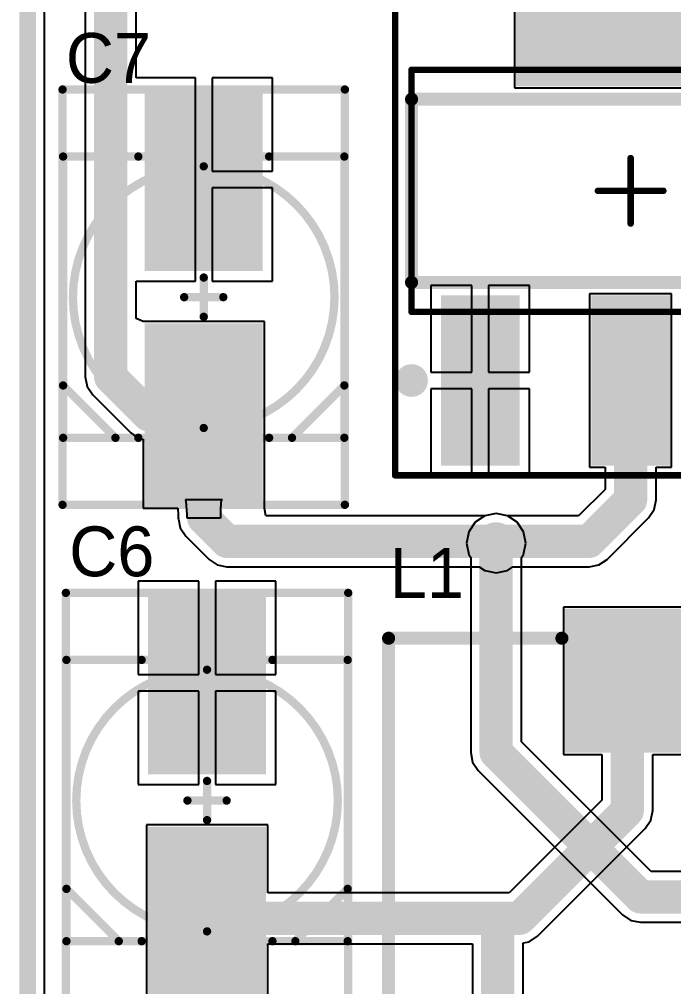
# Model space of a CAD drawing. Header units: millimetres. Extents: x 3.76 to 6.92, y 1.08 to 2.74.
# Drawn here: x 3.758 to 4.152, y 1.663 to 2.245 of the extents above; entities that cross this region are included whole.
import ezdxf

# ---------------------------------------------------------------- set-up
doc = ezdxf.new("R2010")
doc.units = ezdxf.units.MM
doc.header["$MEASUREMENT"] = 0
for name, color, linetype in [('BottomLayer', 5, 'Continuous'), ('KeepOutLayer', 6, 'Continuous'), ('Mechanical13', 56, 'Continuous'), ('Mechanical15', 56, 'Continuous'), ('MultiLayer', 9, 'Continuous'), ('TopLayer', 1, 'Continuous'), ('TopOverlay', 2, 'Continuous'), ('TopPaste', 8, 'Continuous'), ('TopSolder', 216, 'Continuous'), ('ViaHoleLayer', 16, 'Continuous')]:
    doc.layers.add(name, color=color, linetype=linetype)

# ---------------------------------------------------------------- blocks, each defined once
blk = doc.blocks.new('SOT223_7')
at = {"layer": 'Mechanical13', "const_width": 0.00394}
for points in [[(-0.13189, 0.07283), (0.13189, 0.07283)], [(-0.13189, -0.07283), (-0.13189, 0.07283)], [(0.13189, -0.07283), (0.13189, 0.07283)], [(-0.13189, -0.07283), (0.13189, -0.07283)]]:
    blk.add_lwpolyline(points, dxfattribs=at)
at = {"layer": 'Mechanical13', "const_width": 0.00197}
for points in [[(-0.13287, 0.07283, 1), (-0.13091, 0.07283, 1)], [(-0.13287, 0.07283, 1), (-0.13091, 0.07283, 1)], [(0.13091, 0.07283, 1), (0.13287, 0.07283, 1)], [(0.13091, 0.07283, 1), (0.13287, 0.07283, 1)], [(-0.13287, -0.07283, 1), (-0.13091, -0.07283, 1)], [(-0.13287, -0.07283, 1), (-0.13091, -0.07283, 1)], [(0.13091, -0.07283, 1), (0.13287, -0.07283, 1)], [(0.13091, -0.07283, 1), (0.13287, -0.07283, 1)]]:
    blk.add_lwpolyline(points, format="xyb", close=True, dxfattribs=at)
at = {"layer": 'Mechanical15', "const_width": 0.00394}
for points in [[(-0.14173, 0.17126), (0.14173, 0.17126)], [(-0.14173, -0.17126), (-0.14173, 0.17126)], [(0.14173, -0.17126), (0.14173, 0.17126)], [(0, -0.01969), (0, 0.01969)], [(-0.01969, 0), (0.01969, 0)], [(-0.14173, -0.17126), (0.14173, -0.17126)]]:
    blk.add_lwpolyline(points, dxfattribs=at)
at = {"layer": 'Mechanical15', "const_width": 0.00197}
for points in [[(-0.14272, 0.17126, 1), (-0.14075, 0.17126, 1)], [(-0.14272, 0.17126, 1), (-0.14075, 0.17126, 1)], [(0.14075, 0.17126, 1), (0.14272, 0.17126, 1)], [(0.14075, 0.17126, 1), (0.14272, 0.17126, 1)], [(-0.00098, 0.01969, 1), (0.00098, 0.01969, 1)], [(-0.02067, 0, 1), (-0.0187, 0, 1)], [(0.0187, 0, 1), (0.02067, 0, 1)], [(-0.00098, -0.01969, 1), (0.00098, -0.01969, 1)], [(-0.14272, -0.17126, 1), (-0.14075, -0.17126, 1)], [(-0.14272, -0.17126, 1), (-0.14075, -0.17126, 1)], [(0.14075, -0.17126, 1), (0.14272, -0.17126, 1)], [(0.14075, -0.17126, 1), (0.14272, -0.17126, 1)]]:
    blk.add_lwpolyline(points, format="xyb", close=True, dxfattribs=at)
at = {"layer": 'TopLayer'}
for points in [[(0.06496, 0.16142), (-0.06496, 0.16142), (0.06496, 0.06693), (-0.06496, 0.06693)], [(-0.07087, -0.06693), (-0.11024, -0.06693), (-0.07087, -0.16142), (-0.11024, -0.16142)], [(0.01969, -0.06693), (-0.01969, -0.06693), (0.01969, -0.16142), (-0.01969, -0.16142)], [(0.11024, -0.06693), (0.07087, -0.06693), (0.11024, -0.16142), (0.07087, -0.16142)]]:
    blk.add_solid(points, dxfattribs=at)
at = {"layer": 'TopOverlay', "const_width": 0.00787}
for points in [[(-0.13189, 0.05512), (0.13189, 0.05512)], [(-0.13189, -0.05512), (-0.13189, 0.05512)], [(0.13189, -0.05512), (0.13189, 0.05512)], [(-0.13189, -0.05512), (0.13189, -0.05512)]]:
    blk.add_lwpolyline(points, dxfattribs=at)
at = {"layer": 'TopOverlay'}
for points, const_width in [([(-0.13386, 0.05512, 1), (-0.12992, 0.05512, 1)], 0.00394), ([(-0.13386, 0.05512, 1), (-0.12992, 0.05512, 1)], 0.00394), ([(0.12992, 0.05512, 1), (0.13386, 0.05512, 1)], 0.00394), ([(0.12992, 0.05512, 1), (0.13386, 0.05512, 1)], 0.00394), ([(-0.13386, -0.05512, 1), (-0.12992, -0.05512, 1)], 0.00394), ([(-0.13386, -0.05512, 1), (-0.12992, -0.05512, 1)], 0.00394), ([(0.12992, -0.05512, 1), (0.13386, -0.05512, 1)], 0.00394), ([(0.12992, -0.05512, 1), (0.13386, -0.05512, 1)], 0.00394), ([(-0.12697, -0.11417, 1), (-0.13681, -0.11417, 1)], 0.00984), ([(-0.13927, -0.11417, 1), (-0.13435, -0.11417, 1)], 0.00492), ([(-0.12943, -0.11417, 1), (-0.12451, -0.11417, 1)], 0.00492)]:
    blk.add_lwpolyline(points, format="xyb", close=True, dxfattribs=dict(at, const_width=const_width))
at = {"layer": 'TopPaste'}
for points in [[(0.06496, 0.16142), (-0.06496, 0.16142), (0.06496, 0.06693), (-0.06496, 0.06693)], [(-0.07087, -0.06693), (-0.11024, -0.06693), (-0.07087, -0.16142), (-0.11024, -0.16142)], [(0.01969, -0.06693), (-0.01969, -0.06693), (0.01969, -0.16142), (-0.01969, -0.16142)], [(0.11024, -0.06693), (0.07087, -0.06693), (0.11024, -0.16142), (0.07087, -0.16142)]]:
    blk.add_solid(points, dxfattribs=at)
at = {"layer": 'TopSolder'}
for points in [[(0.06896, 0.16542), (-0.06896, 0.16542), (0.06896, 0.06293), (-0.06896, 0.06293)], [(-0.06687, -0.06293), (-0.11424, -0.06293), (-0.06687, -0.16542), (-0.11424, -0.16542)], [(0.02369, -0.06293), (-0.02369, -0.06293), (0.02369, -0.16542), (-0.02369, -0.16542)], [(0.11424, -0.06293), (0.06687, -0.06293), (0.11424, -0.16542), (0.06687, -0.16542)]]:
    blk.add_solid(points, dxfattribs=at)
blk = doc.blocks.new('L_SMD_M_7_3_4_5_48')
at = {"layer": 'TopLayer'}
for points in [[(-0.03346, 0.07874), (0.03346, 0.07874), (-0.03346, 0.15748), (0.03346, 0.15748)], [(-0.03346, -0.15748), (0.03346, -0.15748), (-0.03346, -0.07874), (0.03346, -0.07874)]]:
    blk.add_solid(points, dxfattribs=at)
at = {"layer": 'TopOverlay', "const_width": 0.00787}
for points in [[(-0.1437, -0.1437), (-0.1437, 0.1437)], [(-0.1437, 0.1437), (-0.03937, 0.1437)], [(0.03937, 0.1437), (0.1437, 0.1437)], [(0.1437, -0.1437), (0.1437, 0.1437)], [(-0.1437, -0.1437), (-0.03937, -0.1437)], [(0.03937, -0.1437), (0.1437, -0.1437)]]:
    blk.add_lwpolyline(points, dxfattribs=at)
at = {"layer": 'TopOverlay', "const_width": 0.00394}
for points in [[(-0.14567, 0.1437, 1), (-0.14173, 0.1437, 1)], [(-0.14567, 0.1437, 1), (-0.14173, 0.1437, 1)], [(-0.04134, 0.1437, 1), (-0.0374, 0.1437, 1)], [(0.0374, 0.1437, 1), (0.04134, 0.1437, 1)], [(0.14173, 0.1437, 1), (0.14567, 0.1437, 1)], [(0.14173, 0.1437, 1), (0.14567, 0.1437, 1)], [(-0.14567, -0.1437, 1), (-0.14173, -0.1437, 1)], [(-0.14567, -0.1437, 1), (-0.14173, -0.1437, 1)], [(-0.04134, -0.1437, 1), (-0.0374, -0.1437, 1)], [(0.0374, -0.1437, 1), (0.04134, -0.1437, 1)], [(0.14173, -0.1437, 1), (0.14567, -0.1437, 1)], [(0.14173, -0.1437, 1), (0.14567, -0.1437, 1)]]:
    blk.add_lwpolyline(points, format="xyb", close=True, dxfattribs=at)
at = {"layer": 'TopPaste'}
for points in [[(-0.03346, 0.07874), (0.03346, 0.07874), (-0.03346, 0.15748), (0.03346, 0.15748)], [(-0.03346, -0.15748), (0.03346, -0.15748), (-0.03346, -0.07874), (0.03346, -0.07874)]]:
    blk.add_solid(points, dxfattribs=at)
at = {"layer": 'TopSolder'}
for points in [[(-0.03746, 0.07474), (0.03746, 0.07474), (-0.03746, 0.16148), (0.03746, 0.16148)], [(-0.03746, -0.16148), (0.03746, -0.16148), (-0.03746, -0.07474), (0.03746, -0.07474)]]:
    blk.add_solid(points, dxfattribs=at)
blk = doc.blocks.new('CAP_ALU_SMD_4_5_5_1_4_75')
at = {"layer": 'Mechanical13', "const_width": 0.005}
for points in [[(-0.08465, 0.08465), (0.08465, 0.08465)], [(-0.08465, 0.08465), (-0.08465, -0.08465)], [(0.08465, 0.08465), (0.08465, -0.08465)], [(-0.08465, -0.08465), (0.08465, -0.08465)]]:
    blk.add_lwpolyline(points, dxfattribs=at)
at = {"layer": 'Mechanical13'}
for points, const_width in [([(-0.0859, 0.08465, 1), (-0.0834, 0.08465, 1)], 0.0025), ([(-0.0859, 0.08465, 1), (-0.0834, 0.08465, 1)], 0.0025), ([(0.0834, 0.08465, 1), (0.0859, 0.08465, 1)], 0.0025), ([(0.0834, 0.08465, 1), (0.0859, 0.08465, 1)], 0.0025), ([(0.07874, 0, 1), (-0.07874, 0, 1)], 0.005), ([(-0.07999, 0, 1), (-0.07749, 0, 1)], 0.0025), ([(0.07749, 0, 1), (0.07999, 0, 1)], 0.0025), ([(-0.0859, -0.08465, 1), (-0.0834, -0.08465, 1)], 0.0025), ([(-0.0859, -0.08465, 1), (-0.0834, -0.08465, 1)], 0.0025), ([(0.0834, -0.08465, 1), (0.0859, -0.08465, 1)], 0.0025), ([(0.0834, -0.08465, 1), (0.0859, -0.08465, 1)], 0.0025)]:
    blk.add_lwpolyline(points, format="xyb", close=True, dxfattribs=dict(at, const_width=const_width))
at = {"layer": 'Mechanical15', "const_width": 0.005}
for points in [[(-0.125, 0.085), (0.125, 0.085)], [(-0.125, 0.085), (-0.125, -0.085)], [(0.125, 0.085), (0.125, -0.085)], [(0, 0.01181), (0, -0.01181)], [(-0.01181, 0), (0.01181, 0)], [(-0.125, -0.085), (0.125, -0.085)]]:
    blk.add_lwpolyline(points, dxfattribs=at)
at = {"layer": 'Mechanical15', "const_width": 0.0025}
for points in [[(-0.12625, 0.085, 1), (-0.12375, 0.085, 1)], [(-0.12625, 0.085, 1), (-0.12375, 0.085, 1)], [(0.12375, 0.085, 1), (0.12625, 0.085, 1)], [(0.12375, 0.085, 1), (0.12625, 0.085, 1)], [(-0.00125, 0.01181, 1), (0.00125, 0.01181, 1)], [(-0.01306, 0, 1), (-0.01056, 0, 1)], [(0.01056, 0, 1), (0.01306, 0, 1)], [(-0.00125, -0.01181, 1), (0.00125, -0.01181, 1)], [(-0.12625, -0.085, 1), (-0.12375, -0.085, 1)], [(-0.12625, -0.085, 1), (-0.12375, -0.085, 1)], [(0.12375, -0.085, 1), (0.12625, -0.085, 1)], [(0.12375, -0.085, 1), (0.12625, -0.085, 1)]]:
    blk.add_lwpolyline(points, format="xyb", close=True, dxfattribs=at)
at = {"layer": 'TopLayer'}
for points in [[(-0.12205, -0.0315), (-0.01969, -0.0315), (-0.12205, 0.0315), (-0.01969, 0.0315)], [(0.01969, -0.0315), (0.12205, -0.0315), (0.01969, 0.0315), (0.12205, 0.0315)]]:
    blk.add_solid(points, dxfattribs=at)
at = {"layer": 'TopOverlay', "const_width": 0.005}
for points in [[(-0.05315, 0.08465), (-0.08465, 0.05315)], [(-0.05315, 0.08465), (0.08465, 0.08465)], [(0.08465, 0.08465), (0.08465, 0.03937)], [(-0.08465, 0.05315), (-0.08465, 0.03937)], [(-0.08465, -0.03937), (-0.08465, -0.05315)], [(0.08465, -0.03937), (0.08465, -0.08465)], [(-0.08465, -0.05315), (-0.05315, -0.08465)], [(-0.05315, -0.08465), (0.08465, -0.08465)]]:
    blk.add_lwpolyline(points, dxfattribs=at)
at = {"layer": 'TopOverlay', "const_width": 0.0025}
for points in [[(-0.0544, 0.08465, 1), (-0.0519, 0.08465, 1)], [(-0.0544, 0.08465, 1), (-0.0519, 0.08465, 1)], [(0.0834, 0.08465, 1), (0.0859, 0.08465, 1)], [(0.0834, 0.08465, 1), (0.0859, 0.08465, 1)], [(-0.0859, 0.05315, 1), (-0.0834, 0.05315, 1)], [(-0.0859, 0.05315, 1), (-0.0834, 0.05315, 1)], [(-0.0859, 0.03937, 1), (-0.0834, 0.03937, 1)], [(0.0834, 0.03937, 1), (0.0859, 0.03937, 1)], [(-0.0859, -0.03937, 1), (-0.0834, -0.03937, 1)], [(0.0834, -0.03937, 1), (0.0859, -0.03937, 1)], [(-0.0859, -0.05315, 1), (-0.0834, -0.05315, 1)], [(-0.0859, -0.05315, 1), (-0.0834, -0.05315, 1)], [(-0.0544, -0.08465, 1), (-0.0519, -0.08465, 1)], [(-0.0544, -0.08465, 1), (-0.0519, -0.08465, 1)], [(0.0834, -0.08465, 1), (0.0859, -0.08465, 1)], [(0.0834, -0.08465, 1), (0.0859, -0.08465, 1)]]:
    blk.add_lwpolyline(points, format="xyb", close=True, dxfattribs=at)
at = {"layer": 'TopPaste'}
for points in [[(-0.12205, -0.0315), (-0.01969, -0.0315), (-0.12205, 0.0315), (-0.01969, 0.0315)], [(0.01969, -0.0315), (0.12205, -0.0315), (0.01969, 0.0315), (0.12205, 0.0315)]]:
    blk.add_solid(points, dxfattribs=at)
at = {"layer": 'TopSolder'}
for points in [[(-0.12605, -0.0355), (-0.01569, -0.0355), (-0.12605, 0.0355), (-0.01569, 0.0355)], [(0.01569, -0.0355), (0.12605, -0.0355), (0.01569, 0.0355), (0.12605, 0.0355)]]:
    blk.add_solid(points, dxfattribs=at)
blk = doc.blocks.new('CAP_ALU_SMD_4_5_5_1_4_76')
at = {"layer": 'Mechanical13', "const_width": 0.005}
for points in [[(-0.08465, 0.08465), (0.08465, 0.08465)], [(-0.08465, 0.08465), (-0.08465, -0.08465)], [(0.08465, 0.08465), (0.08465, -0.08465)], [(-0.08465, -0.08465), (0.08465, -0.08465)]]:
    blk.add_lwpolyline(points, dxfattribs=at)
at = {"layer": 'Mechanical13'}
for points, const_width in [([(-0.0859, 0.08465, 1), (-0.0834, 0.08465, 1)], 0.0025), ([(-0.0859, 0.08465, 1), (-0.0834, 0.08465, 1)], 0.0025), ([(0.0834, 0.08465, 1), (0.0859, 0.08465, 1)], 0.0025), ([(0.0834, 0.08465, 1), (0.0859, 0.08465, 1)], 0.0025), ([(0.07874, 0, 1), (-0.07874, 0, 1)], 0.005), ([(-0.07999, 0, 1), (-0.07749, 0, 1)], 0.0025), ([(0.07749, 0, 1), (0.07999, 0, 1)], 0.0025), ([(-0.0859, -0.08465, 1), (-0.0834, -0.08465, 1)], 0.0025), ([(-0.0859, -0.08465, 1), (-0.0834, -0.08465, 1)], 0.0025), ([(0.0834, -0.08465, 1), (0.0859, -0.08465, 1)], 0.0025), ([(0.0834, -0.08465, 1), (0.0859, -0.08465, 1)], 0.0025)]:
    blk.add_lwpolyline(points, format="xyb", close=True, dxfattribs=dict(at, const_width=const_width))
at = {"layer": 'Mechanical15', "const_width": 0.005}
for points in [[(-0.125, 0.085), (0.125, 0.085)], [(-0.125, 0.085), (-0.125, -0.085)], [(0.125, 0.085), (0.125, -0.085)], [(0, 0.01181), (0, -0.01181)], [(-0.01181, 0), (0.01181, 0)], [(-0.125, -0.085), (0.125, -0.085)]]:
    blk.add_lwpolyline(points, dxfattribs=at)
at = {"layer": 'Mechanical15', "const_width": 0.0025}
for points in [[(-0.12625, 0.085, 1), (-0.12375, 0.085, 1)], [(-0.12625, 0.085, 1), (-0.12375, 0.085, 1)], [(0.12375, 0.085, 1), (0.12625, 0.085, 1)], [(0.12375, 0.085, 1), (0.12625, 0.085, 1)], [(-0.00125, 0.01181, 1), (0.00125, 0.01181, 1)], [(-0.01306, 0, 1), (-0.01056, 0, 1)], [(0.01056, 0, 1), (0.01306, 0, 1)], [(-0.00125, -0.01181, 1), (0.00125, -0.01181, 1)], [(-0.12625, -0.085, 1), (-0.12375, -0.085, 1)], [(-0.12625, -0.085, 1), (-0.12375, -0.085, 1)], [(0.12375, -0.085, 1), (0.12625, -0.085, 1)], [(0.12375, -0.085, 1), (0.12625, -0.085, 1)]]:
    blk.add_lwpolyline(points, format="xyb", close=True, dxfattribs=at)
at = {"layer": 'TopLayer'}
for points in [[(-0.12205, -0.0315), (-0.01969, -0.0315), (-0.12205, 0.0315), (-0.01969, 0.0315)], [(0.01969, -0.0315), (0.12205, -0.0315), (0.01969, 0.0315), (0.12205, 0.0315)]]:
    blk.add_solid(points, dxfattribs=at)
at = {"layer": 'TopOverlay', "const_width": 0.005}
for points in [[(-0.05315, 0.08465), (-0.08465, 0.05315)], [(-0.05315, 0.08465), (0.08465, 0.08465)], [(0.08465, 0.08465), (0.08465, 0.03937)], [(-0.08465, 0.05315), (-0.08465, 0.03937)], [(-0.08465, -0.03937), (-0.08465, -0.05315)], [(0.08465, -0.03937), (0.08465, -0.08465)], [(-0.08465, -0.05315), (-0.05315, -0.08465)], [(-0.05315, -0.08465), (0.08465, -0.08465)]]:
    blk.add_lwpolyline(points, dxfattribs=at)
at = {"layer": 'TopOverlay', "const_width": 0.0025}
for points in [[(-0.0544, 0.08465, 1), (-0.0519, 0.08465, 1)], [(-0.0544, 0.08465, 1), (-0.0519, 0.08465, 1)], [(0.0834, 0.08465, 1), (0.0859, 0.08465, 1)], [(0.0834, 0.08465, 1), (0.0859, 0.08465, 1)], [(-0.0859, 0.05315, 1), (-0.0834, 0.05315, 1)], [(-0.0859, 0.05315, 1), (-0.0834, 0.05315, 1)], [(-0.0859, 0.03937, 1), (-0.0834, 0.03937, 1)], [(0.0834, 0.03937, 1), (0.0859, 0.03937, 1)], [(-0.0859, -0.03937, 1), (-0.0834, -0.03937, 1)], [(0.0834, -0.03937, 1), (0.0859, -0.03937, 1)], [(-0.0859, -0.05315, 1), (-0.0834, -0.05315, 1)], [(-0.0859, -0.05315, 1), (-0.0834, -0.05315, 1)], [(-0.0544, -0.08465, 1), (-0.0519, -0.08465, 1)], [(-0.0544, -0.08465, 1), (-0.0519, -0.08465, 1)], [(0.0834, -0.08465, 1), (0.0859, -0.08465, 1)], [(0.0834, -0.08465, 1), (0.0859, -0.08465, 1)]]:
    blk.add_lwpolyline(points, format="xyb", close=True, dxfattribs=at)
at = {"layer": 'TopPaste'}
for points in [[(-0.12205, -0.0315), (-0.01969, -0.0315), (-0.12205, 0.0315), (-0.01969, 0.0315)], [(0.01969, -0.0315), (0.12205, -0.0315), (0.01969, 0.0315), (0.12205, 0.0315)]]:
    blk.add_solid(points, dxfattribs=at)
at = {"layer": 'TopSolder'}
for points in [[(-0.12605, -0.0355), (-0.01569, -0.0355), (-0.12605, 0.0355), (-0.01569, 0.0355)], [(0.01569, -0.0355), (0.12605, -0.0355), (0.01569, 0.0355), (0.12605, 0.0355)]]:
    blk.add_solid(points, dxfattribs=at)

msp = doc.modelspace()

# ---------------------------------------------------------------- linework, layer by layer
at = {"layer": 'BottomLayer'}
for p, q in [((3.7732, 1.0912), (3.7732, 2.72435)), ((4.03817, 1.94648), (4.03238, 1.94262)), ((4.045, 1.94784), (4.03817, 1.94648)), ((4.05183, 1.94648), (4.045, 1.94784)), ((4.05762, 1.94262), (4.05183, 1.94648)), ((4.03238, 1.94262), (4.02852, 1.93683)), ((4.06148, 1.93683), (4.05762, 1.94262)), ((4.02852, 1.93683), (4.02716, 1.93)), ((4.06284, 1.93), (4.06148, 1.93683)), ((4.02716, 1.93), (4.02852, 1.92317)), ((4.06148, 1.92317), (4.06284, 1.93)), ((4.02852, 1.92317), (4.02971, 1.92139)), ((4.02971, 1.92139), (4.02971, 1.804)), ((4.06029, 1.92139), (4.06148, 1.92317)), ((4.06029, 1.81033), (4.06029, 1.92139)), ((4.13833, 1.73229), (4.06029, 1.81033)), ((4.02971, 1.804), (4.03087, 1.79815)), ((4.03087, 1.79815), (4.03419, 1.79319)), ((4.03419, 1.79319), (4.12119, 1.70619)), ((4.17639, 1.73229), (4.13833, 1.73229)), ((4.12119, 1.70619), (4.12615, 1.70287)), ((4.12615, 1.70287), (4.132, 1.70171)), ((4.132, 1.70171), (4.17639, 1.70171))]:
    msp.add_line(p, q, dxfattribs=at)
for points, const_width in [([(4.03875, 1.93, 1), (4.05125, 1.93, 1)], 0.0125), ([(4.04, 1.93, 1), (4.05, 1.93, 1)], 0.01), ([(4.04, 1.804, 1), (4.05, 1.804, 1)], 0.01), ([(4.04, 1.804, 1), (4.05, 1.804, 1)], 0.01), ([(4.127, 1.717, 1), (4.137, 1.717, 1)], 0.01), ([(4.127, 1.717, 1), (4.137, 1.717, 1)], 0.01)]:
    msp.add_lwpolyline(points, format="xyb", close=True, dxfattribs=dict(at, const_width=const_width))
at = {"layer": 'BottomLayer', "const_width": 0.02}
for points in [[(4.045, 1.804), (4.045, 1.93)], [(4.045, 1.804), (4.132, 1.717)], [(4.132, 1.717), (4.185, 1.717)]]:
    msp.add_lwpolyline(points, dxfattribs=at)
at = {"layer": 'KeepOutLayer', "const_width": 0.01}
msp.add_lwpolyline([(3.763, 1.081), (3.763, 2.73454)], dxfattribs=at)
at = {"layer": 'MultiLayer', "const_width": 0.0125}
msp.add_lwpolyline([(4.03875, 1.93, 1), (4.05125, 1.93, 1)], format="xyb", close=True, dxfattribs=at)
at = {"layer": 'TopLayer'}
for p, q in [((3.7732, 1.0912), (3.7732, 2.72435)), ((4.05604, 2.30842), (4.05604, 2.20393)), ((3.79771, 2.253), (3.79771, 2.03)), ((3.82829, 2.21005), (3.82829, 2.253)), ((3.864, 2.21005), (3.82829, 2.21005)), ((3.864, 2.14887), (3.864, 2.21005)), ((3.9105, 2.21005), (3.874, 2.21005)), ((3.874, 2.21005), (3.874, 2.15387)), ((3.9105, 2.15387), (3.9105, 2.21005)), ((4.05604, 2.20393), (4.19596, 2.20393)), ((3.864, 2.08769), (3.864, 2.14887)), ((3.874, 2.15387), (3.9105, 2.15387)), ((3.9105, 2.14387), (3.874, 2.14387)), ((3.874, 2.14387), (3.874, 2.08769)), ((3.9105, 2.08769), (3.9105, 2.14387)), ((3.82829, 2.06522), (3.82829, 2.08769)), ((3.82829, 2.08769), (3.864, 2.08769)), ((3.874, 2.08769), (3.9105, 2.08769)), ((4.03045, 2.08507), (4.00576, 2.08507)), ((4.00576, 2.08507), (4.00576, 2.03283)), ((4.03045, 2.03283), (4.03045, 2.08507)), ((4.06513, 2.08507), (4.04045, 2.08507)), ((4.04045, 2.08507), (4.04045, 2.03283)), ((4.06513, 2.03283), (4.06513, 2.08507)), ((4.15069, 2.08007), (4.10131, 2.08007)), ((4.10131, 2.08007), (4.10131, 1.97558)), ((4.15069, 1.97558), (4.15069, 2.08007)), ((3.8325, 2.06331), (3.82829, 2.06522)), ((3.9055, 2.06331), (3.8325, 2.06331)), ((3.9055, 1.95095), (3.9055, 2.06331)), ((4.00576, 2.03283), (4.03045, 2.03283)), ((4.04045, 2.03283), (4.06513, 2.03283)), ((3.79771, 2.03), (3.79887, 2.02415)), ((3.79887, 2.02415), (3.80219, 2.01919)), ((4.03045, 2.02283), (4.00576, 2.02283)), ((4.00576, 2.02283), (4.00576, 1.97058)), ((4.03045, 1.97058), (4.03045, 2.02283)), ((4.06513, 2.02283), (4.04045, 2.02283)), ((4.04045, 2.02283), (4.04045, 1.97058)), ((4.06513, 1.97058), (4.06513, 2.02283)), ((3.80219, 2.01919), (3.82505, 1.99632)), ((3.82505, 1.99632), (3.83001, 1.993)), ((3.83001, 1.993), (3.8325, 1.99251)), ((3.8325, 1.99251), (3.8325, 1.95095)), ((4.10131, 1.97558), (4.11071, 1.97558)), ((4.11071, 1.97558), (4.11071, 1.96233)), ((4.14129, 1.956), (4.14129, 1.97558)), ((4.14129, 1.97558), (4.15069, 1.97558)), ((4.00576, 1.97058), (4.03045, 1.97058)), ((4.04045, 1.97058), (4.06513, 1.97058)), ((4.11071, 1.96233), (4.09467, 1.94629)), ((3.8325, 1.95095), (3.85332, 1.95095)), ((3.85332, 1.95095), (3.85358, 1.94694)), ((3.85813, 1.95608), (3.85793, 1.95619)), ((3.85793, 1.95619), (3.88007, 1.95619)), ((3.85831, 1.95575), (3.85813, 1.95608)), ((3.85847, 1.95519), (3.85831, 1.95575)), ((3.85899, 1.94713), (3.85847, 1.95519)), ((3.8791, 1.95071), (3.879, 1.945)), ((3.87927, 1.95339), (3.8791, 1.95071)), ((3.87939, 1.9544), (3.87927, 1.95339)), ((3.87953, 1.95519), (3.87939, 1.9544)), ((3.87969, 1.95575), (3.87953, 1.95519)), ((3.87987, 1.95608), (3.87969, 1.95575)), ((3.88007, 1.95619), (3.87987, 1.95608)), ((3.90632, 1.94629), (3.9055, 1.95095)), ((3.9055, 1.95095), (3.9055, 1.95095)), ((4.14013, 1.95015), (4.14129, 1.956)), ((3.85358, 1.94694), (3.85359, 1.94497)), ((3.85359, 1.94497), (3.85382, 1.94441)), ((3.859, 1.945), (3.85899, 1.94713)), ((3.879, 1.945), (3.859, 1.945)), ((4.03789, 1.94629), (3.90632, 1.94629)), ((4.03817, 1.94648), (4.03789, 1.94629)), ((4.045, 1.94784), (4.03817, 1.94648)), ((4.05183, 1.94648), (4.045, 1.94784)), ((4.05211, 1.94629), (4.05183, 1.94648)), ((4.09467, 1.94629), (4.05211, 1.94629)), ((4.11181, 1.92019), (4.13681, 1.94519)), ((4.13681, 1.94519), (4.14013, 1.95015)), ((3.85382, 1.94441), (3.85487, 1.93915)), ((3.85487, 1.93915), (3.85819, 1.93419)), ((3.85819, 1.93419), (3.87219, 1.92019)), ((3.87219, 1.92019), (3.87715, 1.91687)), ((3.87715, 1.91687), (3.883, 1.91571)), ((3.883, 1.91571), (4.03489, 1.91571)), ((4.03489, 1.91571), (4.03817, 1.91352)), ((4.05183, 1.91352), (4.05511, 1.91571)), ((4.05511, 1.91571), (4.101, 1.91571)), ((4.101, 1.91571), (4.10685, 1.91687)), ((4.10685, 1.91687), (4.11181, 1.92019)), ((4.03817, 1.91352), (4.045, 1.91216)), ((4.045, 1.91216), (4.05183, 1.91352)), ((3.866, 1.90705), (3.8295, 1.90705)), ((3.8295, 1.90705), (3.8295, 1.85087)), ((3.866, 1.85087), (3.866, 1.90705)), ((3.9125, 1.90705), (3.876, 1.90705)), ((3.876, 1.90705), (3.876, 1.85087)), ((3.9125, 1.85087), (3.9125, 1.90705)), ((4.16246, 1.89148), (4.08554, 1.89148)), ((4.08554, 1.89148), (4.08554, 1.80274)), ((3.8295, 1.85087), (3.866, 1.85087)), ((3.876, 1.85087), (3.9125, 1.85087)), ((3.866, 1.84087), (3.8295, 1.84087)), ((3.8295, 1.84087), (3.8295, 1.78469)), ((3.866, 1.78469), (3.866, 1.84087)), ((3.9125, 1.84087), (3.876, 1.84087)), ((3.876, 1.84087), (3.876, 1.78469)), ((3.9125, 1.78469), (3.9125, 1.84087)), ((4.08554, 1.80274), (4.10871, 1.80274)), ((4.10871, 1.80274), (4.10871, 1.77533)), ((4.13929, 1.769), (4.13929, 1.80274)), ((4.13929, 1.80274), (4.16246, 1.80274)), ((3.8295, 1.78469), (3.866, 1.78469)), ((3.876, 1.78469), (3.9125, 1.78469)), ((4.10871, 1.77533), (4.0528, 1.71943)), ((4.13813, 1.76315), (4.13929, 1.769)), ((3.9075, 1.76032), (3.8345, 1.76032)), ((3.8345, 1.76032), (3.8345, 1.64795)), ((3.9075, 1.71943), (3.9075, 1.76032)), ((4.13481, 1.75819), (4.13813, 1.76315)), ((4.06995, 1.69332), (4.13481, 1.75819)), ((4.0528, 1.71943), (3.9075, 1.71943)), ((3.9075, 1.64795), (3.9075, 1.68884)), ((3.9075, 1.68884), (4.03071, 1.68884)), ((4.03071, 1.68884), (4.03071, 1.53979)), ((4.06129, 1.68927), (4.06499, 1.69)), ((4.06129, 1.53979), (4.06129, 1.68927)), ((4.06499, 1.69), (4.06995, 1.69332))]:
    msp.add_line(p, q, dxfattribs=at)
at = {"layer": 'TopLayer', "const_width": 0.02}
for points in [[(3.813, 2.03), (3.813, 2.283)], [(3.813, 2.03), (3.83587, 2.00713)], [(4.126, 1.956), (4.126, 2.02783)], [(3.83587, 2.00713), (3.869, 2.00713)], [(3.869, 1.945), (3.869, 2.00713)], [(4.101, 1.931), (4.126, 1.956)], [(3.869, 1.945), (3.883, 1.931)], [(3.883, 1.931), (4.101, 1.931)], [(4.124, 1.769), (4.124, 1.84711)], [(4.124, 1.84711), (4.16311, 1.84711)], [(4.05913, 1.70413), (4.124, 1.769)], [(3.871, 1.70413), (4.046, 1.70413)], [(4.046, 1.70413), (4.05913, 1.70413)], [(4.046, 1.505), (4.046, 1.70413)]]:
    msp.add_lwpolyline(points, dxfattribs=at)
at = {"layer": 'TopLayer'}
for points, const_width in [([(3.808, 2.03, 1), (3.818, 2.03, 1)], 0.01), ([(3.808, 2.03, 1), (3.818, 2.03, 1)], 0.01), ([(4.121, 2.02783, 1), (4.131, 2.02783, 1)], 0.01), ([(3.83087, 2.00713, 1), (3.84087, 2.00713, 1)], 0.01), ([(3.83087, 2.00713, 1), (3.84087, 2.00713, 1)], 0.01), ([(3.864, 2.00713, 1), (3.874, 2.00713, 1)], 0.01), ([(3.864, 2.00713, 1), (3.874, 2.00713, 1)], 0.01), ([(4.121, 1.956, 1), (4.131, 1.956, 1)], 0.01), ([(4.121, 1.956, 1), (4.131, 1.956, 1)], 0.01), ([(3.864, 1.945, 1), (3.874, 1.945, 1)], 0.01), ([(3.864, 1.945, 1), (3.874, 1.945, 1)], 0.01), ([(3.878, 1.931, 1), (3.888, 1.931, 1)], 0.01), ([(3.878, 1.931, 1), (3.888, 1.931, 1)], 0.01), ([(4.03875, 1.93, 1), (4.05125, 1.93, 1)], 0.0125), ([(4.096, 1.931, 1), (4.106, 1.931, 1)], 0.01), ([(4.096, 1.931, 1), (4.106, 1.931, 1)], 0.01), ([(4.119, 1.84711, 1), (4.129, 1.84711, 1)], 0.01), ([(4.119, 1.84711, 1), (4.129, 1.84711, 1)], 0.01), ([(4.119, 1.769, 1), (4.129, 1.769, 1)], 0.01), ([(4.119, 1.769, 1), (4.129, 1.769, 1)], 0.01), ([(3.866, 1.70413, 1), (3.876, 1.70413, 1)], 0.01), ([(4.041, 1.70413, 1), (4.051, 1.70413, 1)], 0.01), ([(4.041, 1.70413, 1), (4.051, 1.70413, 1)], 0.01), ([(4.041, 1.70413, 1), (4.051, 1.70413, 1)], 0.01), ([(4.05413, 1.70413, 1), (4.06413, 1.70413, 1)], 0.01), ([(4.05413, 1.70413, 1), (4.06413, 1.70413, 1)], 0.01)]:
    msp.add_lwpolyline(points, format="xyb", close=True, dxfattribs=dict(at, const_width=const_width))
at = {"layer": 'ViaHoleLayer', "const_width": 0.0075}
msp.add_lwpolyline([(4.04125, 1.93, 1), (4.04875, 1.93, 1)], format="xyb", close=True, dxfattribs=at)

# ---------------------------------------------------------------- block references
for name, p in [('SOT223_7', (4.126, 2.142)), ('L_SMD_M_7_3_4_5_48', (4.124, 1.729))]:
    msp.add_blockref(name, p)
at = {"rotation": 90}
for name, p in [('CAP_ALU_SMD_4_5_5_1_4_75', (3.869, 2.078)), ('CAP_ALU_SMD_4_5_5_1_4_76', (3.871, 1.775))]:
    msp.add_blockref(name, p, dxfattribs=at)

# ---------------------------------------------------------------- texts
at = {"layer": 'TopOverlay'}
for s, p in [('C7', (3.786, 2.207)), ('C6', (3.788, 1.91)), ('L1', (3.981, 1.897))]:
    msp.add_text(s, height=0.03, dxfattribs=at).set_placement(p)

doc.saveas('drawing.dxf')
